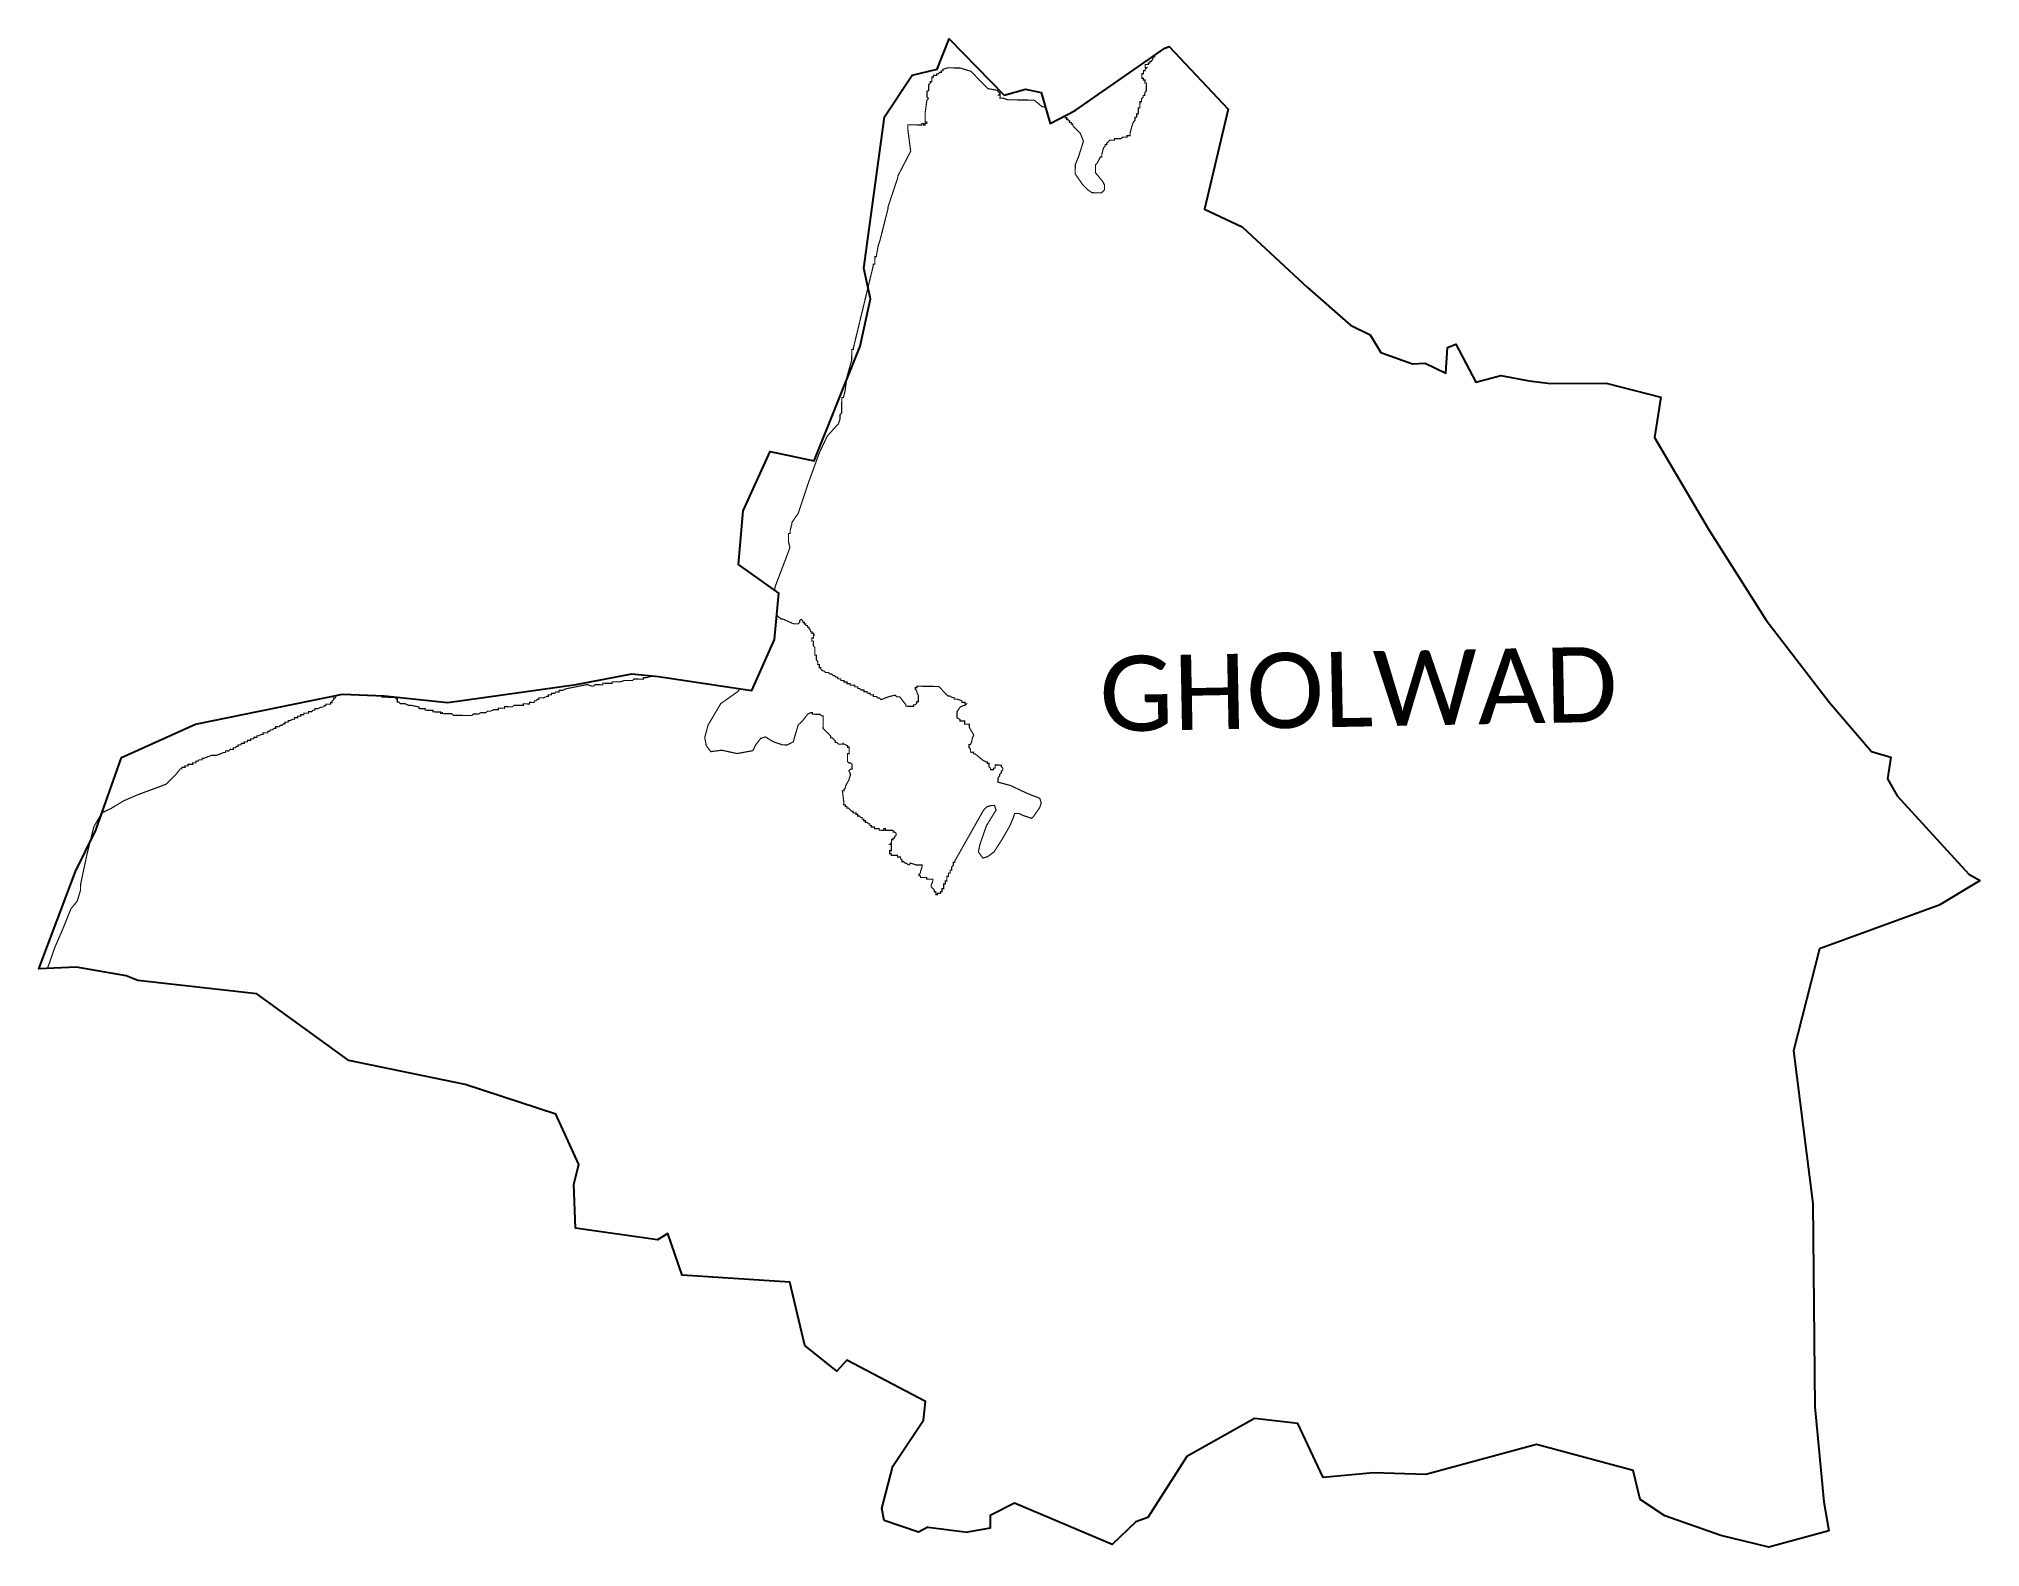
# Model space of a CAD drawing. Header units: metres. Extents: x 260405 to 265348, y 2219823 to 2223666.
import ezdxf

# ---------------------------------------------------------------- set-up
doc = ezdxf.new("R2010")
doc.units = ezdxf.units.M
for name, color, linetype in [('HAZARDS LINE', 1, 'Continuous'), ('village', 3, 'Continuous'), ('VILLAGE NAME', 250, 'Continuous')]:
    doc.layers.add(name, color=color, linetype=linetype)
doc.styles.get("Standard").update_dxf_attribs({"font": 'simplex.shx'})

msp = doc.modelspace()

# ---------------------------------------------------------------- linework, layer by layer
at = {"color": 3, "flags": 128}
msp.add_lwpolyline([(262668.8, 2219874.2), (262769.8, 2219861.6)], dxfattribs=at)
at = {"layer": 'HAZARDS LINE', "lineweight": 18, "const_width": 2.97}
for points in [[(263015.8, 2223468.5), (263018.1, 2223468.5), (263018, 2223464.5), (263022, 2223464.5), (263021.9, 2223460.5), (263025.9, 2223460.5), (263025.8, 2223456.5), (263029.8, 2223456.5), (263029.7, 2223452.5), (263033.7, 2223452.4), (263033.6, 2223448.5), (263037.6, 2223448.4), (263037.5, 2223444.5), (263057, 2223424.4), (263064.7, 2223404.5), (263052.2, 2223365.1), (263044, 2223345.4), (263043.7, 2223321.6), (263063.1, 2223293.6), (263074.8, 2223281.6), (263086.5, 2223273.5), (263098.4, 2223273.3), (263110.3, 2223273.1), (263118.3, 2223280.9), (263118.5, 2223292.8), (263114.6, 2223300.8), (263095.2, 2223324.8), (263095.5, 2223344.6), (263099.5, 2223348.5), (263103.6, 2223356.4), (263107.6, 2223364.3), (263111.6, 2223364.2), (263111.6, 2223368.2), (263111.7, 2223372.1), (263115.9, 2223387.9), (263119.9, 2223391.8), (263120, 2223395.8), (263123.9, 2223395.7), (263124, 2223399.7), (263128, 2223403.6), (263132, 2223407.5), (263136, 2223407.4), (263139.9, 2223407.4), (263143.9, 2223407.3), (263143.9, 2223411.3), (263147.9, 2223411.2), (263151.9, 2223411.1), (263155.8, 2223411.1), (263159.8, 2223411), (263163.8, 2223414.9), (263167.8, 2223414.9), (263171.7, 2223414.8), (263175.7, 2223414.8), (263175.7, 2223418.7), (263179.7, 2223418.7), (263183.6, 2223418.6), (263183.7, 2223422.6), (263183.8, 2223426.5), (263187.9, 2223442.3), (263192.1, 2223454.1), (263196.1, 2223458), (263196.1, 2223462), (263196.2, 2223466), (263200.2, 2223465.9), (263200.2, 2223469.9), (263200.3, 2223473.8), (263204.2, 2223473.8), (263204.3, 2223477.7), (263204.3, 2223481.7), (263204.4, 2223485.6), (263204.5, 2223489.6), (263208.4, 2223489.5), (263208.5, 2223493.5), (263208.5, 2223497.5), (263208.6, 2223501.4), (263208.6, 2223505.4), (263212.6, 2223505.3), (263212.7, 2223509.3), (263212.7, 2223513.2), (263216.7, 2223517.1), (263216.8, 2223521.1), (263220.7, 2223521), (263220.8, 2223525), (263220.9, 2223529), (263224.9, 2223532.9), (263224.9, 2223536.8), (263225, 2223540.8), (263225, 2223544.7), (263225.1, 2223548.7), (263225.2, 2223552.7), (263221.2, 2223552.7), (263221.3, 2223556.7), (263221.3, 2223560.6), (263217.4, 2223560.7), (263217.4, 2223564.7), (263213.5, 2223564.7), (263213.5, 2223568.7), (263213.6, 2223572.6), (263213.6, 2223576.6), (263217.6, 2223576.5), (263217.6, 2223580.5), (263217.7, 2223584.5), (263221.7, 2223584.4), (263221.7, 2223588.4), (263225.7, 2223592.3), (263221.8, 2223592.3), (263221.8, 2223596.3), (263221.9, 2223600.2), (263225.8, 2223600.2), (263229.8, 2223600.1), (263229.9, 2223604.1), (263233.8, 2223604), (263233.9, 2223608), (263237.8, 2223607.9), (263241.9, 2223615.8), (263242, 2223619.7), (263245.9, 2223619.7), (263246, 2223623.7), (263246, 2223624.1)], [(262278.1, 2222261.3), (262280.2, 2222271.2), (262313.1, 2222357.9), (262317.3, 2222369.7), (262313.5, 2222385.6), (262313.8, 2222401.4), (262313.8, 2222405.4), (262317.8, 2222405.3), (262317.8, 2222409.3), (262317.9, 2222413.2), (262322.1, 2222429), (262322.1, 2222433), (262338.3, 2222456.5), (262363.2, 2222531.4), (262392, 2222610.2), (262412.4, 2222653.5), (262440.6, 2222684.7), (262444.7, 2222696.6), (262444.8, 2222700.5), (262444.8, 2222704.5), (262444.9, 2222708.4), (262448.9, 2222712.3), (262449, 2222716.3), (262449, 2222720.3), (262449.1, 2222724.2), (262449.1, 2222728.2), (262449.2, 2222732.1), (262449.2, 2222736.1), (262449.3, 2222740.1), (262449.4, 2222744), (262449.4, 2222748), (262449.5, 2222751.9), (262453.4, 2222751.9), (262457.6, 2222767.7), (262462, 2222799.3), (262462.1, 2222803.2), (262474.6, 2222846.6), (262474.9, 2222866.4), (262474.9, 2222870.4), (262475, 2222874.3), (262478.9, 2222874.3), (262479, 2222878.2), (262529.5, 2223087.4), (262529.6, 2223091.4), (262533.5, 2223091.3), (262533.6, 2223095.3), (262533.6, 2223099.2), (262533.7, 2223103.2), (262533.8, 2223107.2), (262533.8, 2223111.1), (262537.8, 2223111.1), (262537.8, 2223115), (262542.1, 2223138.7), (262546.3, 2223150.5), (262567.2, 2223233.4), (262567.3, 2223237.4), (262592.1, 2223312.2), (262592.2, 2223316.2), (262624.8, 2223379.1), (262617.6, 2223434.6), (262617.8, 2223446.5), (262621.8, 2223446.5), (262625.7, 2223446.4), (262629.7, 2223446.4), (262633.7, 2223446.3), (262637.6, 2223446.2), (262641.6, 2223446.2), (262645.5, 2223446.1), (262649.5, 2223446.1), (262653.4, 2223446), (262653.5, 2223450), (262657.5, 2223449.9), (262657.4, 2223446), (262661.4, 2223445.9), (262661.4, 2223449.9), (262665.4, 2223449.8), (262665.4, 2223453.8), (262661.5, 2223453.8), (262661.8, 2223477.6), (262666.2, 2223509.2), (262670.2, 2223513.1), (262666.3, 2223517.1), (262666.4, 2223521.1), (262666.5, 2223525), (262666.5, 2223529), (262666.6, 2223533), (262670.5, 2223532.9), (262670.6, 2223536.9), (262670.7, 2223544.8), (262670.8, 2223548.7), (262674.8, 2223552.6), (262674.8, 2223556.6), (262678.8, 2223556.5), (262678.8, 2223560.5), (262678.9, 2223564.5), (262679, 2223568.4), (262682.9, 2223568.4), (262683, 2223572.3), (262686.9, 2223572.3), (262690.9, 2223572.2), (262690.9, 2223576.2), (262694.9, 2223576.1), (262698.9, 2223580), (262702.9, 2223580), (262702.9, 2223583.9), (262706.9, 2223583.9), (262707, 2223587.8), (262718.9, 2223591.6), (262734.7, 2223591.4), (262750.6, 2223591.2), (262778.2, 2223582.8), (262797.7, 2223562.8), (262821.1, 2223538.7), (262844.8, 2223534.4), (262852.6, 2223526.3), (262848.6, 2223522.4), (262852.5, 2223522.4), (262852.5, 2223518.4), (262852.4, 2223514.4), (262856.4, 2223514.4), (262860.3, 2223514.3), (262872.1, 2223510.2), (262876.1, 2223510.1), (262880.1, 2223510.1), (262884, 2223510), (262888, 2223510), (262891.9, 2223509.9), (262895.9, 2223509.9), (262907.8, 2223509.7), (262939.4, 2223509.2), (262959, 2223493.1), (262967.7, 2223491.5)], [(262189.4, 2222009.8), (262185.3, 2222003.3), (262141.3, 2221972.2), (262108.8, 2221917.2), (262100.5, 2221885.7), (262104.1, 2221865.8), (262115.8, 2221849.8), (262143.6, 2221853.4), (262183, 2221844.9), (262222.7, 2221852.2), (262230.9, 2221868), (262243, 2221883.6), (262254.9, 2221887.4), (262274.5, 2221875.3), (262298.2, 2221867), (262310.1, 2221866.8), (262326, 2221874.5), (262330.2, 2221890.3), (262338.5, 2221917.9), (262350.6, 2221929.6), (262362.7, 2221945.3), (262370.6, 2221949.1), (262374.6, 2221949.1), (262374.5, 2221945.1), (262378.5, 2221945.1), (262382.5, 2221945), (262386.4, 2221944.9), (262390.4, 2221944.9), (262394.3, 2221944.8), (262398.2, 2221940.8), (262402.2, 2221940.8), (262402.1, 2221936.8), (262402.1, 2221932.8), (262402, 2221928.9), (262402, 2221924.9), (262401.9, 2221921), (262401.9, 2221917), (262401.8, 2221913), (262401.7, 2221909.1), (262405.6, 2221905.1), (262409.5, 2221901.1), (262421.3, 2221889), (262421.2, 2221885), (262425.2, 2221885), (262433, 2221877), (262432.9, 2221873), (262436.9, 2221872.9), (262440.8, 2221868.9), (262444.7, 2221868.9), (262448.7, 2221868.8), (262452.6, 2221868.8), (262452.7, 2221872.7), (262452.6, 2221868.8), (262456.6, 2221868.7), (262464.5, 2221864.6), (262464.4, 2221860.7), (262468.4, 2221860.6), (262468.3, 2221856.6), (262468.2, 2221848.7), (262468.1, 2221844.8), (262464.2, 2221844.8), (262463.9, 2221825), (262467.8, 2221821), (262471.8, 2221821), (262475.7, 2221816.9), (262475.6, 2221813), (262475.5, 2221809), (262475.5, 2221805.1), (262471.5, 2221805.1), (262467.5, 2221801.2), (262471.4, 2221793.2), (262471.3, 2221789.3), (262467.2, 2221777.5), (262459, 2221761.7), (262459, 2221757.8), (262454.9, 2221753.9), (262454.9, 2221749.9), (262450.9, 2221750), (262454.5, 2221722.2), (262454.4, 2221718.2), (262454.4, 2221714.3), (262458.3, 2221714.2), (262458.3, 2221710.3), (262462.2, 2221710.2), (262462.2, 2221706.2), (262466.1, 2221706.2), (262470, 2221702.2), (262473.9, 2221698.2), (262477.9, 2221698.1), (262477.9, 2221694.1), (262481.8, 2221694.1), (262485.8, 2221694), (262485.7, 2221690.1), (262489.7, 2221690), (262489.6, 2221686), (262493.6, 2221686), (262497.5, 2221682), (262501.4, 2221681.9), (262501.4, 2221678), (262505.3, 2221677.9), (262505.3, 2221673.9), (262509.2, 2221673.9), (262509.2, 2221669.9), (262513.1, 2221669.9), (262517, 2221665.9), (262521, 2221665.8), (262520.9, 2221661.8), (262524.9, 2221661.8), (262524.8, 2221657.8), (262528.8, 2221657.8), (262532.8, 2221657.7), (262532.7, 2221653.7), (262536.7, 2221653.7), (262540.6, 2221653.6), (262544.6, 2221653.6), (262544.5, 2221649.6), (262548.5, 2221649.6), (262552.4, 2221649.5), (262556.4, 2221649.4), (262556.5, 2221653.4), (262560.4, 2221653.4), (262560.4, 2221649.4), (262564.3, 2221649.3), (262568.3, 2221649.3), (262572.2, 2221649.2), (262576.2, 2221649.2), (262580.2, 2221649.1), (262580.1, 2221645.1), (262584.1, 2221645.1), (262588, 2221641.1), (262587.9, 2221637.1), (262583.9, 2221633.2), (262583.8, 2221629.3), (262579.9, 2221629.3), (262579.8, 2221625.4), (262575.9, 2221625.4), (262575.8, 2221621.4), (262575.7, 2221617.5), (262571.7, 2221613.6), (262575.7, 2221613.5), (262575.6, 2221609.6), (262575.6, 2221605.6), (262575.5, 2221601.7), (262575.5, 2221597.7), (262571.5, 2221597.7), (262571.4, 2221593.8), (262571.4, 2221589.8), (262575.3, 2221589.8), (262575.3, 2221585.8), (262579.2, 2221585.8), (262583.2, 2221585.7), (262587.2, 2221585.6), (262591.1, 2221585.6), (262591.1, 2221581.6), (262595, 2221581.6), (262599, 2221581.5), (262598.9, 2221577.6), (262602.8, 2221573.5), (262602.8, 2221569.6), (262606.7, 2221569.5), (262610.6, 2221565.5), (262614.6, 2221565.4), (262618.5, 2221561.4), (262622.5, 2221561.4), (262622.5, 2221565.3), (262626.5, 2221565.3), (262638.3, 2221561.1), (262642.2, 2221561.1), (262646.2, 2221561), (262654.1, 2221560.9), (262654.1, 2221557), (262649.9, 2221545.1), (262649.9, 2221541.2), (262645.9, 2221537.3), (262645.8, 2221533.3), (262649.8, 2221533.3), (262649.7, 2221529.3), (262653.7, 2221529.2), (262657.6, 2221529.2), (262661.6, 2221529.1), (262665.5, 2221529.1), (262665.5, 2221525.1), (262669.4, 2221525.1), (262673.4, 2221525), (262677.4, 2221524.9), (262681.3, 2221524.9), (262681.3, 2221520.9), (262677.1, 2221509.1), (262677.1, 2221505.1), (262681, 2221501.1), (262684.9, 2221497.1), (262684.8, 2221493.2), (262688.8, 2221493.1), (262688.7, 2221489.1), (262688.7, 2221485.2), (262692.6, 2221485.1), (262692.7, 2221489.1), (262696.6, 2221489), (262700.6, 2221489), (262700.7, 2221492.9), (262704.6, 2221492.9), (262704.7, 2221496.8), (262704.7, 2221500.8), (262708.7, 2221500.7), (262708.8, 2221504.7), (262708.8, 2221508.7), (262708.9, 2221512.6), (262712.8, 2221512.6), (262712.9, 2221516.5), (262712.9, 2221520.5), (262716.9, 2221520.4), (262717, 2221524.4), (262717, 2221528.3), (262717.1, 2221532.3), (262721, 2221532.2), (262721.1, 2221536.2), (262721.1, 2221540.2), (262725.1, 2221540.1), (262725.2, 2221544.1), (262725.2, 2221548), (262729.2, 2221548), (262729.2, 2221551.9), (262729.3, 2221555.9), (262733.3, 2221559.8), (262733.4, 2221563.7), (262733.4, 2221567.7), (262737.4, 2221567.6), (262737.4, 2221571.6), (262810.6, 2221701.2), (262818.6, 2221709.1), (262830.5, 2221712.8), (262838.4, 2221712.7), (262842.2, 2221700.8), (262817.9, 2221661.5), (262801.4, 2221614.3), (262797.2, 2221594.5), (262808.8, 2221578.5), (262820.7, 2221582.3), (262836.7, 2221593.9), (262857, 2221625.3), (262877.3, 2221660.7), (262885.5, 2221680.4), (262889.6, 2221692.2), (262901.5, 2221692), (262909.4, 2221687.9), (262933, 2221679.7), (262937, 2221683.6), (262945.1, 2221695.4), (262953.2, 2221707.1), (262957.3, 2221718.9), (262953.5, 2221730.9), (262922, 2221743.2), (262878.8, 2221763.6), (262847.2, 2221772), (262847.3, 2221779.9), (262847.4, 2221783.9), (262851.4, 2221787.8), (262851.5, 2221791.7), (262855.5, 2221795.6), (262855.5, 2221799.6), (262859.5, 2221803.5), (262859.6, 2221807.5), (262855.7, 2221811.5), (262855.8, 2221815.4), (262851.8, 2221815.5), (262847.8, 2221815.6), (262843.9, 2221815.6), (262839.9, 2221815.7), (262839.9, 2221811.7), (262839.8, 2221807.8), (262835.8, 2221807.8), (262835.8, 2221803.9), (262831.8, 2221803.9), (262827.9, 2221804), (262827.9, 2221807.9), (262824, 2221811.9), (262824.1, 2221815.9), (262824.1, 2221819.9), (262820.2, 2221819.9), (262820.2, 2221823.9), (262816.3, 2221823.9), (262808.4, 2221828), (262788.9, 2221844.1), (262784.9, 2221844.2), (262785, 2221848.1), (262781, 2221848.2), (262777, 2221848.3), (262777.1, 2221852.2), (262777.1, 2221856.2), (262773.2, 2221860.2), (262773.3, 2221864.2), (262773.4, 2221868.1), (262777.3, 2221868.1), (262781.4, 2221879.9), (262781.5, 2221883.8), (262785.6, 2221891.7), (262774, 2221911.7), (262774, 2221915.6), (262774.1, 2221919.6), (262770.1, 2221919.6), (262766.2, 2221919.7), (262762.2, 2221919.8), (262762.3, 2221923.7), (262762.3, 2221927.7), (262758.4, 2221927.7), (262754.4, 2221927.8), (262750.5, 2221927.8), (262750.5, 2221931.8), (262742.7, 2221935.9), (262742.9, 2221951.7), (262751, 2221963.5), (262758.9, 2221967.3), (262762.9, 2221967.3), (262766.9, 2221971.2), (262763, 2221971.2), (262763, 2221975.2), (262759.1, 2221975.2), (262755.1, 2221975.3), (262755.2, 2221979.3), (262743.3, 2221983.4), (262739.4, 2221983.4), (262735.4, 2221983.5), (262735.5, 2221987.5), (262731.5, 2221987.5), (262723.7, 2221991.6), (262719.7, 2221991.6), (262715.8, 2221995.7), (262696.3, 2222015.7), (262692.3, 2222015.8), (262688.4, 2222015.9), (262684.4, 2222015.9), (262680.4, 2222016), (262676.5, 2222016), (262672.5, 2222016.1), (262668.6, 2222016.1), (262664.6, 2222016.2), (262660.7, 2222016.3), (262656.7, 2222016.3), (262652.7, 2222016.4), (262648.8, 2222016.4), (262644.8, 2222016.5), (262640.9, 2222016.5), (262640.8, 2222012.6), (262636.8, 2222012.6), (262636.8, 2222008.7), (262640.7, 2222004.7), (262640.6, 2222000.7), (262644.5, 2221992.7), (262644.4, 2221988.8), (262644.4, 2221984.8), (262644.3, 2221980.9), (262644.3, 2221976.9), (262640.3, 2221976.9), (262640.2, 2221973), (262636.2, 2221969.1), (262632.3, 2221969.1), (262632.2, 2221965.2), (262628.2, 2221965.2), (262624.3, 2221965.3), (262620.3, 2221965.4), (262616.4, 2221965.4), (262612.4, 2221965.5), (262612.5, 2221969.4), (262596.9, 2221989.5), (262593, 2221989.5), (262589, 2221989.6), (262585.1, 2221993.6), (262569.2, 2221989.8), (262549.3, 2221982.2), (262545.4, 2221986.2), (262541.4, 2221986.3), (262537.5, 2221990.3), (262533.6, 2221990.4), (262529.6, 2221990.4), (262529.7, 2221994.4), (262525.7, 2221994.4), (262521.8, 2221994.5), (262521.8, 2221998.4), (262517.9, 2221998.5), (262513.9, 2221998.6), (262514, 2222002.5), (262510, 2222002.6), (262506, 2222002.6), (262506.1, 2222006.6), (262502.1, 2222006.7), (262498.2, 2222006.7), (262494.3, 2222010.7), (262490.3, 2222010.8), (262490.4, 2222014.7), (262486.4, 2222014.8), (262482.5, 2222014.9), (262482.5, 2222018.8), (262478.5, 2222018.9), (262474.6, 2222018.9), (262470.6, 2222019), (262470.7, 2222022.9), (262466.7, 2222023), (262462.8, 2222023.1), (262462.8, 2222027), (262458.9, 2222027.1), (262454.9, 2222027.1), (262455, 2222031.1), (262451, 2222031.1), (262447, 2222031.2), (262447.1, 2222035.2), (262443.1, 2222035.2), (262439.2, 2222035.3), (262439.2, 2222039.2), (262435.3, 2222039.3), (262431.4, 2222043.3), (262427.4, 2222043.4), (262423.5, 2222047.4), (262419.6, 2222047.4), (262415.7, 2222051.5), (262411.7, 2222051.5), (262407.7, 2222051.6), (262403.8, 2222055.6), (262399.9, 2222055.6), (262396, 2222059.7), (262396, 2222063.6), (262392.1, 2222063.7), (262392.1, 2222067.6), (262392.2, 2222071.6), (262388.2, 2222071.6), (262388.3, 2222075.6), (262388.3, 2222079.6), (262384.4, 2222083.6), (262384.5, 2222087.5), (262384.6, 2222091.5), (262384.6, 2222095.5), (262380.7, 2222095.5), (262380.7, 2222099.5), (262380.8, 2222103.4), (262380.8, 2222107.4), (262380.9, 2222111.4), (262380.9, 2222115.3), (262377, 2222119.3), (262377.1, 2222123.3), (262377.2, 2222127.3), (262377.2, 2222131.2), (262373.3, 2222131.3), (262373.3, 2222135.2), (262373.4, 2222139.2), (262377.3, 2222139.1), (262377.4, 2222143.1), (262377.4, 2222147), (262381.4, 2222147), (262377.4, 2222147), (262377.5, 2222151), (262373.5, 2222151.1), (262373.6, 2222155), (262369.6, 2222155.1), (262369.7, 2222159), (262365.8, 2222163.1), (262365.8, 2222167), (262361.9, 2222167.1), (262361.9, 2222171), (262358, 2222171.1), (262358, 2222175), (262354.1, 2222175.1), (262354.1, 2222179.1), (262350.2, 2222179.1), (262350.2, 2222183.1), (262346.3, 2222187.1), (262342.3, 2222183.2), (262342.3, 2222179.2), (262338.2, 2222175.3), (262334.3, 2222175.4), (262326.4, 2222175.5), (262298.8, 2222187.8), (262294.9, 2222187.8), (262283.6, 2222197.1)], [(261262, 2221993), (261262.6, 2221992.7), (261266.5, 2221992.7), (261278.4, 2221992.5), (261278.3, 2221988.6), (261282.3, 2221988.5), (261286.3, 2221988.4), (261290.2, 2221988.4), (261294.2, 2221988.3), (261298.1, 2221988.3), (261302.1, 2221988.2), (261306.1, 2221988.2), (261310, 2221988.1), (261314, 2221988.1), (261313.9, 2221984.1), (261317.9, 2221984), (261317.8, 2221980.1), (261317.8, 2221976.1), (261321.7, 2221976.1), (261325.6, 2221972), (261329.6, 2221972), (261333.5, 2221971.9), (261337.5, 2221971.9), (261345.4, 2221967.8), (261353.3, 2221967.7), (261373, 2221963.4), (261373, 2221959.5), (261376.9, 2221959.4), (261380.9, 2221959.4), (261388.8, 2221959.3), (261388.7, 2221955.3), (261392.7, 2221955.2), (261396.7, 2221955.2), (261400.6, 2221955.1), (261408.5, 2221955), (261408.5, 2221951.1), (261412.4, 2221951), (261416.4, 2221950.9), (261420.4, 2221950.9), (261424.3, 2221950.8), (261428.3, 2221950.8), (261428.2, 2221946.8), (261432.2, 2221946.8), (261432.2, 2221950.7), (261432.2, 2221946.8), (261436.1, 2221946.7), (261440.1, 2221946.6), (261444, 2221946.6), (261448, 2221946.5), (261455.9, 2221946.4), (261459.8, 2221942.4), (261463.8, 2221942.3), (261467.7, 2221942.3), (261487.5, 2221942), (261491.5, 2221941.9), (261495.5, 2221941.9), (261499.4, 2221941.8), (261503.4, 2221941.8), (261507.3, 2221941.7), (261511.3, 2221945.6), (261515.3, 2221945.6), (261519.3, 2221945.5), (261523.2, 2221945.4), (261531.2, 2221949.3), (261535.2, 2221949.2), (261539.1, 2221949.2), (261543.1, 2221949.1), (261547.1, 2221953), (261551, 2221953), (261555, 2221952.9), (261563, 2221956.8), (261566.9, 2221956.7), (261570.9, 2221956.6), (261574.9, 2221956.6), (261574.9, 2221960.5), (261578.9, 2221960.5), (261586.8, 2221960.4), (261590.8, 2221960.3), (261590.8, 2221964.3), (261594.8, 2221964.2), (261602.7, 2221964.1), (261606.6, 2221964.1), (261610.6, 2221964), (261614.6, 2221967.9), (261622.5, 2221967.8), (261626.5, 2221967.7), (261630.5, 2221967.7), (261634.4, 2221967.6), (261638.4, 2221967.6), (261638.4, 2221971.5), (261642.4, 2221971.5), (261646.3, 2221971.4), (261650.3, 2221971.3), (261654.3, 2221971.3), (261654.3, 2221975.2), (261658.3, 2221975.2), (261662.2, 2221975.1), (261666.2, 2221975.1), (261666.3, 2221979), (261670.2, 2221979), (261674.2, 2221982.9), (261678.2, 2221982.8), (261678.2, 2221986.8), (261686.2, 2221986.7), (261690.1, 2221986.6), (261698.1, 2221990.5), (261702.1, 2221990.4), (261702.1, 2221994.4), (261706.1, 2221994.3), (261710, 2221994.3), (261710.1, 2221998.2), (261714, 2221998.2), (261718, 2221998.1), (261722, 2222002), (261726, 2222001.9), (261729.9, 2222001.9), (261730, 2222005.8), (261734, 2222005.8), (261737.9, 2222005.7), (261745.9, 2222009.6), (261801.5, 2222020.7), (261813.3, 2222016.5), (261817.3, 2222016.5), (261821.3, 2222020.4), (261825.2, 2222020.3), (261829.2, 2222020.3), (261833.1, 2222020.2), (261837.1, 2222020.1), (261841.1, 2222020.1), (261841.1, 2222024.1), (261845.1, 2222024), (261849, 2222023.9), (261853, 2222023.9), (261857, 2222023.8), (261860.9, 2222023.8), (261864.9, 2222023.7), (261864.9, 2222027.7), (261868.9, 2222027.6), (261872.8, 2222027.6), (261876.8, 2222027.5), (261880.8, 2222027.4), (261884.7, 2222027.4), (261896.7, 2222031.2), (261900.6, 2222031.1), (261904.6, 2222031.1), (261908.5, 2222031), (261912.5, 2222030.9), (261916.5, 2222030.9), (261920.5, 2222034.8), (261924.4, 2222034.7), (261928.4, 2222034.7), (261932.3, 2222034.6), (261936.3, 2222034.6), (261940.3, 2222034.5), (261944.2, 2222034.5), (261944.3, 2222038.4), (261948.2, 2222038.4), (261952.2, 2222038.3), (261967.9, 2222042.6)], [(260426.4, 2221297.8), (260429.1, 2221303.7), (260445.6, 2221351), (260466.1, 2221398.3), (260486.6, 2221449.4), (260502.7, 2221469), (260511, 2221496.6), (260511.3, 2221512.5), (260528.2, 2221591.4), (260545, 2221658.5), (260565.3, 2221693.8), (260589.3, 2221705.4), (260621.2, 2221724.7), (260657.1, 2221740.1), (260728.7, 2221766.7), (260752.8, 2221790.2), (260764.9, 2221805.8), (260768.9, 2221805.8), (260768.9, 2221809.7), (260772.9, 2221809.7), (260776.9, 2221809.6), (260776.9, 2221813.6), (260780.9, 2221813.5), (260784.8, 2221813.5), (260784.9, 2221817.4), (260788.9, 2221817.4), (260792.8, 2221817.3), (260796.8, 2221817.3), (260796.8, 2221821.2), (260800.8, 2221821.2), (260804.7, 2221821.1), (260804.8, 2221825.1), (260808.8, 2221825), (260812.8, 2221828.9), (260816.7, 2221828.9), (260820.7, 2221828.8), (260820.8, 2221832.8), (260824.7, 2221832.7), (260844.6, 2221840.3), (260848.6, 2221840.3), (260852.5, 2221840.2), (260856.5, 2221840.2), (260876.4, 2221847.8), (260880.4, 2221847.7), (260880.4, 2221851.7), (260884.4, 2221851.6), (260888.3, 2221851.6), (260892.4, 2221855.5), (260896.3, 2221855.4), (260900.3, 2221855.4), (260900.3, 2221859.3), (260904.3, 2221859.3), (260908.3, 2221863.2), (260912.3, 2221863.1), (260912.3, 2221867.1), (260916.3, 2221867), (260920.2, 2221867), (260920.3, 2221870.9), (260924.2, 2221870.9), (260928.2, 2221870.8), (260928.3, 2221874.8), (260932.2, 2221874.7), (260936.2, 2221874.7), (260936.2, 2221878.6), (260940.2, 2221878.6), (260944.2, 2221878.5), (260944.2, 2221882.5), (260948.2, 2221882.4), (260952.1, 2221882.4), (260952.2, 2221886.3), (260956.1, 2221886.3), (260960.1, 2221886.2), (260960.2, 2221890.2), (260964.1, 2221890.1), (260972.1, 2221893.9), (260976.1, 2221893.9), (260976.1, 2221897.9), (260980.1, 2221897.8), (260984, 2221897.7), (260988, 2221897.7), (260988, 2221901.6), (260992, 2221901.6), (260996, 2221905.5), (261000, 2221905.4), (261004, 2221909.3), (261008, 2221909.3), (261008, 2221913.2), (261012, 2221913.2), (261015.9, 2221913.1), (261019.9, 2221917), (261023.9, 2221917), (261027.9, 2221920.9), (261031.9, 2221920.8), (261031.9, 2221924.8), (261035.9, 2221924.7), (261039.9, 2221924.7), (261039.9, 2221928.6), (261043.9, 2221928.6), (261051.8, 2221932.4), (261055.8, 2221932.3), (261055.9, 2221936.3), (261059.8, 2221936.3), (261063.8, 2221936.2), (261063.8, 2221940.2), (261067.8, 2221940.1), (261071.7, 2221940), (261071.8, 2221944), (261075.8, 2221943.9), (261079.7, 2221943.9), (261079.8, 2221947.8), (261083.7, 2221947.8), (261087.7, 2221947.7), (261091.7, 2221947.7), (261091.7, 2221951.6), (261095.7, 2221951.6), (261099.6, 2221951.5), (261103.6, 2221955.4), (261107.6, 2221955.4), (261107.7, 2221959.3), (261111.6, 2221959.3), (261115.6, 2221959.2), (261123.6, 2221963.1), (261127.5, 2221963), (261131.5, 2221966.9), (261135.5, 2221966.8), (261135.5, 2221970.8), (261139.5, 2221970.8), (261143.5, 2221970.7), (261147.4, 2221970.6), (261147.5, 2221974.6), (261151.4, 2221974.5), (261151.5, 2221978.5), (261155.5, 2221982.4), (261155.6, 2221986.4), (261159.5, 2221986.3), (261163, 2221993)]]:
    msp.add_lwpolyline(points, dxfattribs=at)
at = {"layer": 'village', "color": 3, "true_color": 0x00ff00}
for points in [[(262668.8, 2219874.2, 0), (262644.6, 2219861.2, 0), (262557.3, 2219890.9, 0), (262551.7, 2219922, 0), (262579.3, 2220029.3, 0), (262657.3, 2220146.5, 0), (262662.2, 2220194.6, 0), (262462.4, 2220299.4, 0), (262436.6, 2220271.8, 0), (262355.3, 2220336.9, 0), (262316.8, 2220498, 0), (262043, 2220516.1, 0), (262006.2, 2220622.5, 0), (261980.1, 2220605.9, 0), (261771.5, 2220636.1, 0), (261767.3, 2220748.2, 0), (261779.6, 2220798, 0), (261721.6, 2220926.1, 0), (261490.2, 2221002, 0), (261194.2, 2221063.1, 0), (260960.2, 2221232.6, 0), (260656.7, 2221266.6, 0), (260627, 2221278.9, 0), (260500.8, 2221300.9, 0), (260404.9, 2221296.9, 0), (260498.1, 2221544.3, 0), (260549.9, 2221649.4, 0), (260615.3, 2221835.1, 0), (260803.4, 2221919.9, 0), (261177.9, 2221996, 0), (261284.6, 2221992.1, 0), (261446.6, 2221974.7, 0), (261773.1, 2222020.8, 0), (261914.9, 2222047.7, 0), (261982.6, 2222041.1, 0), (262220.4, 2222005.1, 0), (262277.9, 2222135.5, 0), (262288.9, 2222253.6, 0), (262186.7, 2222326.3, 0), (262198.3, 2222463, 0), (262266.8, 2222614, 0), (262378.7, 2222590.5, 0), (262495.8, 2222883, 0), (262522.4, 2223003.5, 0), (262505.2, 2223081.5, 0), (262558.4, 2223467, 0), (262628.2, 2223572.6, 0), (262692.2, 2223587.8, 0), (262722.7, 2223665.5, 0), (262863.1, 2223522, 0), (262917.4, 2223537.4, 0), (262956.8, 2223528.6, 0), (262980, 2223449.9, 0), (263044, 2223483.2, 0), (263271.8, 2223642.1, 0), (263282.6, 2223646, 0), (263433.4, 2223486.3, 0), (263372.9, 2223231.9, 0), (263468.7, 2223186.7, 0), (263634.9, 2223032.1, 0), (263744.4, 2222936.5, 0), (263795, 2222911.5, 0), (263822.2, 2222866.7, 0), (263902.2, 2222837.4, 0), (263935, 2222839.3, 0), (263987.4, 2222813.8, 0), (263992.1, 2222878.9, 0), (264013.3, 2222888, 0), (264063.5, 2222790.9, 0), (264127.8, 2222807.7, 0), (264199.3, 2222794.5, 0), (264253.8, 2222787.8, 0), (264395.6, 2222788.6, 0), (264534.7, 2222752.6, 0), (264518.9, 2222650.2, 0), (264656.2, 2222416.6, 0), (264802.9, 2222184.8, 0), (264964.2, 2221975, 0), (265070.9, 2221850.3, 0), (265120.4, 2221835.7, 0), (265111.7, 2221780.3, 0), (265136.8, 2221736.8, 0), (265319.4, 2221538.1, 0), (265348, 2221521.2, 0)], [(265348, 2221521.2, 0), (265243.4, 2221458.3, 0), (264938.6, 2221347.7, 0), (264872.8, 2221087.3, 0), (264921.6, 2220698.8, 0), (264926.6, 2220180.6, 0), (264950.1, 2219938.6, 0), (264963, 2219864.9, 0), (264809.8, 2219823.3, 0), (264687.5, 2219853.4, 0), (264544.9, 2219903.2, 0), (264482.1, 2219944.9, 0), (264464.3, 2220018.7, 0), (264218.5, 2220084.9, 0), (263936.8, 2220008.3, 0), (263803.7, 2220012.6, 0), (263675.3, 2220000.9, 0), (263610.9, 2220138.1, 0), (263500.6, 2220151.3, 0), (263327.6, 2220054.5, 0), (263229, 2219899.1, 0), (263198.1, 2219888.2, 0), (263137.8, 2219830.2, 0), (262889.6, 2219935.6, 0), (262827.3, 2219904.3, 0), (262826.8, 2219871.8, 0), (262769.8, 2219861.6, 0)]]:
    msp.add_polyline3d(points, dxfattribs=at)

# ---------------------------------------------------------------- texts
at = {"layer": 'VILLAGE NAME', "insert": (263103.5, 2222092.3), "char_height": 191.456, "attachment_point": 1, "rotation": 1.1028}
msp.add_mtext_dynamic_manual_height_columns('{\\fCalibri|b0|i0|c0|p34;GHOLWAD}', width=161.46, gutter_width=957.3, heights=[0], dxfattribs=at)

doc.saveas('drawing.dxf')
